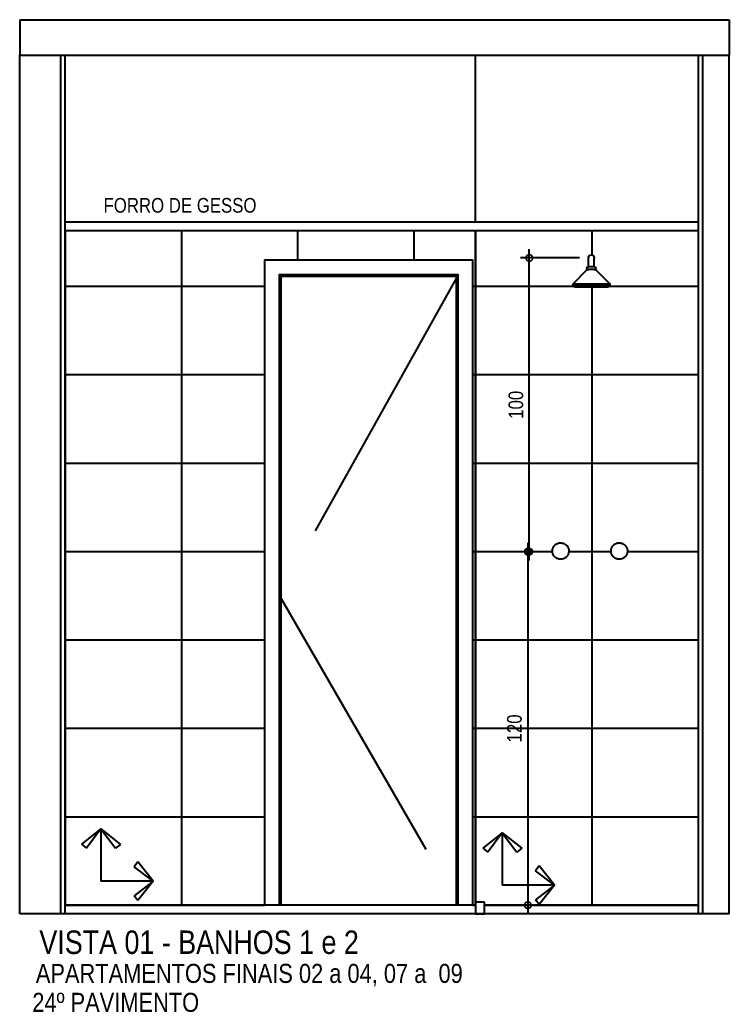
# Model space of a CAD drawing. Header units: metres. Extents: x 3 to 168, y -142 to 28.
# Drawn here: x 40.35 to 42.77, y -23.578 to -20.193 of the extents above; entities that cross this region are included whole.
import ezdxf

# ---------------------------------------------------------------- set-up
doc = ezdxf.new("R2010")
doc.units = ezdxf.units.M
doc.linetypes.add('DASHEDX2', pattern=[1.5, 1, -0.5])
for name, color, linetype in [('ARQ-ALV ACAB', 4, 'Continuous'), ('ARQ-ALV OSSO', 5, 'Continuous'), ('ARQ-AUX1', 1, 'Continuous'), ('ARQ-AUX2', 2, 'Continuous'), ('ARQ-CAX', 1, 'Continuous'), ('ARQ-CERÂMICA', 7, 'Continuous'), ('ARQ-DIM', 2, 'Continuous'), ('ARQ-PRJ', 7, 'DASHEDX2'), ('ARQ-TXT', 2, 'Continuous')]:
    doc.layers.add(name, color=color, linetype=linetype)
doc.styles.add('Adesa', font='ARIALN.TTF')
doc.dimstyles.new('ADESA 1-0025', dxfattribs={"dimtxt": 0.05, "dimasz": 0.045, "dimexe": 0.03, "dimexo": 0.04, "dimgap": 0.02, "dimtad": 1, "dimtoh": 1, "dimdec": 0, "dimlfac": 100, "dimzin": 4, "dimtxsty": 'Adesa', "dimblk": 'DOTSMALL', "dimcen": 1, "dimdle": 0.03, "dimclrd": 1, "dimclre": 1, "dimclrt": 256, "dimazin": 1, "dimtm": 1e-09, "dimtfac": 1, "dimtdec": 0, "dimtix": 1, "dimtmove": 2, "dimatfit": 0, "dimldrblk": 'DOTSMALL', "dimfxl": 0.8, "dimtvp": 2, "dimtolj": 1, "dimtzin": 0, "dimarcsym": 0})

# ---------------------------------------------------------------- blocks, each defined once
blk = doc.blocks.new('*U45')
for points in [[(0, 0), (0, 2.2), (-0.71, 2.2), (-0.71, 0)], [(-0.05, 0), (-0.05, 2.15), (-0.66, 2.15), (-0.66, 0)], [(-0.055, 0), (-0.055, 2.145), (-0.655, 2.145), (-0.655, 0)]]:
    blk.add_lwpolyline(points)
at = {"layer": 'ARQ-PRJ'}
blk.add_lwpolyline([(-0.05, 2.15), (-0.66, 1.0575), (-0.05, 0)], dxfattribs=at)
blk = doc.blocks.new('MIST. CHUV.')
for points in [[(-0.128, 0), (-0.128, 0.0016), (-0.1277, 0.0037), (-0.1274, 0.0058), (-0.1269, 0.0079), (-0.1266, 0.0089), (-0.1262, 0.0099), (-0.1258, 0.0109), (-0.1254, 0.0118), (-0.1249, 0.0128), (-0.1244, 0.0137), (-0.1239, 0.0146), (-0.1233, 0.0155), (-0.1227, 0.0164), (-0.1221, 0.0172), (-0.1214, 0.0181), (-0.1207, 0.0189), (-0.12, 0.0196), (-0.1192, 0.0204), (-0.1184, 0.0211), (-0.1176, 0.0218), (-0.1159, 0.023), (-0.1141, 0.0242), (-0.1123, 0.0252), (-0.1113, 0.0256), (-0.1103, 0.026), (-0.1094, 0.0264), (-0.1083, 0.0267), (-0.1073, 0.027), (-0.1063, 0.0273), (-0.1053, 0.0275), (-0.1042, 0.0277), (-0.1032, 0.0278), (-0.1021, 0.0279), (-0.1011, 0.028), (-0.1, 0.028), (-0.0984, 0.028), (-0.0963, 0.0278), (-0.0942, 0.0274), (-0.0921, 0.0269), (-0.0911, 0.0266), (-0.0901, 0.0262), (-0.0891, 0.0258), (-0.0882, 0.0254), (-0.0872, 0.0249), (-0.0863, 0.0244), (-0.0854, 0.0239), (-0.0845, 0.0233), (-0.0836, 0.0227), (-0.0828, 0.0221), (-0.0819, 0.0214), (-0.0811, 0.0207), (-0.0804, 0.02), (-0.0796, 0.0192), (-0.0789, 0.0184), (-0.0782, 0.0176), (-0.077, 0.0159), (-0.0758, 0.0141), (-0.0748, 0.0123), (-0.0744, 0.0113), (-0.074, 0.0103), (-0.0736, 0.0094), (-0.0733, 0.0084), (-0.073, 0.0073), (-0.0727, 0.0063), (-0.0725, 0.0053), (-0.0723, 0.0042), (-0.0722, 0.0032), (-0.0721, 0.0021), (-0.072, 0.0011), (-0.072, 0), (-0.072, -0.0016), (-0.0722, -0.0037), (-0.0726, -0.0058), (-0.0731, -0.0079), (-0.0734, -0.0089), (-0.0738, -0.0099), (-0.0742, -0.0109), (-0.0746, -0.0118), (-0.0751, -0.0128), (-0.0756, -0.0137), (-0.0761, -0.0146), (-0.0767, -0.0155), (-0.0773, -0.0164), (-0.0779, -0.0172), (-0.0786, -0.0181), (-0.0793, -0.0189), (-0.08, -0.0196), (-0.0808, -0.0204), (-0.0816, -0.0211), (-0.0824, -0.0218), (-0.0841, -0.023), (-0.0859, -0.0242), (-0.0877, -0.0252), (-0.0887, -0.0256), (-0.0897, -0.026), (-0.0906, -0.0264), (-0.0916, -0.0267), (-0.0927, -0.027), (-0.0937, -0.0273), (-0.0947, -0.0275), (-0.0958, -0.0277), (-0.0968, -0.0278), (-0.0979, -0.0279), (-0.0989, -0.028), (-0.1, -0.028), (-0.1016, -0.028), (-0.1037, -0.0277), (-0.1058, -0.0274), (-0.1079, -0.0269), (-0.1089, -0.0266), (-0.1099, -0.0262), (-0.1109, -0.0258), (-0.1118, -0.0254), (-0.1128, -0.0249), (-0.1137, -0.0244), (-0.1146, -0.0239), (-0.1155, -0.0233), (-0.1164, -0.0227), (-0.1172, -0.0221), (-0.1181, -0.0214), (-0.1189, -0.0207), (-0.1196, -0.02), (-0.1204, -0.0192), (-0.1211, -0.0184), (-0.1218, -0.0176), (-0.123, -0.0159), (-0.1242, -0.0141), (-0.1252, -0.0123), (-0.1256, -0.0113), (-0.126, -0.0103), (-0.1264, -0.0094), (-0.1267, -0.0083), (-0.127, -0.0073), (-0.1273, -0.0063), (-0.1275, -0.0053), (-0.1277, -0.0042), (-0.1278, -0.0032), (-0.1279, -0.0021), (-0.128, -0.0011)], [(0.072, 0), (0.072, 0.0016), (0.0723, 0.0037), (0.0726, 0.0058), (0.0731, 0.0079), (0.0734, 0.0089), (0.0738, 0.0099), (0.0742, 0.0109), (0.0746, 0.0118), (0.0751, 0.0128), (0.0756, 0.0137), (0.0761, 0.0146), (0.0767, 0.0155), (0.0773, 0.0164), (0.0779, 0.0172), (0.0786, 0.0181), (0.0793, 0.0189), (0.08, 0.0196), (0.0808, 0.0204), (0.0816, 0.0211), (0.0824, 0.0218), (0.0841, 0.023), (0.0859, 0.0242), (0.0877, 0.0252), (0.0887, 0.0256), (0.0897, 0.026), (0.0906, 0.0264), (0.0917, 0.0267), (0.0927, 0.027), (0.0937, 0.0273), (0.0947, 0.0275), (0.0958, 0.0277), (0.0968, 0.0278), (0.0979, 0.0279), (0.0989, 0.028), (0.1, 0.028), (0.1016, 0.028), (0.1037, 0.0278), (0.1058, 0.0274), (0.1079, 0.0269), (0.1089, 0.0266), (0.1099, 0.0262), (0.1109, 0.0258), (0.1118, 0.0254), (0.1128, 0.0249), (0.1137, 0.0244), (0.1146, 0.0239), (0.1155, 0.0233), (0.1164, 0.0227), (0.1172, 0.0221), (0.1181, 0.0214), (0.1189, 0.0207), (0.1196, 0.02), (0.1204, 0.0192), (0.1211, 0.0184), (0.1218, 0.0176), (0.123, 0.0159), (0.1242, 0.0141), (0.1252, 0.0123), (0.1256, 0.0113), (0.126, 0.0103), (0.1264, 0.0094), (0.1267, 0.0084), (0.127, 0.0073), (0.1273, 0.0063), (0.1275, 0.0053), (0.1277, 0.0042), (0.1278, 0.0032), (0.1279, 0.0021), (0.128, 0.0011), (0.128, 0), (0.128, -0.0016), (0.1277, -0.0037), (0.1274, -0.0058), (0.1269, -0.0079), (0.1266, -0.0089), (0.1262, -0.0099), (0.1258, -0.0109), (0.1254, -0.0118), (0.1249, -0.0128), (0.1244, -0.0137), (0.1239, -0.0146), (0.1233, -0.0155), (0.1227, -0.0164), (0.1221, -0.0172), (0.1214, -0.0181), (0.1207, -0.0189), (0.12, -0.0196), (0.1192, -0.0204), (0.1184, -0.0211), (0.1176, -0.0218), (0.1159, -0.023), (0.1141, -0.0242), (0.1123, -0.0252), (0.1113, -0.0256), (0.1103, -0.026), (0.1094, -0.0264), (0.1083, -0.0267), (0.1073, -0.027), (0.1063, -0.0273), (0.1053, -0.0275), (0.1042, -0.0277), (0.1032, -0.0278), (0.1021, -0.0279), (0.1011, -0.028), (0.1, -0.028), (0.0984, -0.0279), (0.0963, -0.0277), (0.0942, -0.0274), (0.0921, -0.0269), (0.0911, -0.0266), (0.0901, -0.0262), (0.0891, -0.0258), (0.0882, -0.0254), (0.0872, -0.0249), (0.0863, -0.0244), (0.0854, -0.0239), (0.0845, -0.0233), (0.0836, -0.0227), (0.0828, -0.0221), (0.0819, -0.0214), (0.0811, -0.0207), (0.0804, -0.02), (0.0796, -0.0192), (0.0789, -0.0184), (0.0782, -0.0176), (0.077, -0.0159), (0.0758, -0.0141), (0.0748, -0.0123), (0.0744, -0.0113), (0.074, -0.0103), (0.0736, -0.0094), (0.0733, -0.0083), (0.073, -0.0073), (0.0727, -0.0063), (0.0725, -0.0053), (0.0723, -0.0042), (0.0722, -0.0032), (0.0721, -0.0021), (0.072, -0.0011)]]:
    blk.add_lwpolyline(points, close=True)
blk = doc.blocks.new('chuveiro frente')
for p, q in [((-0.0109, 0.0698), (0.0109, 0.0698)), ((-0.01, 0.0698), (-0.01, 0.0998)), ((0.01, 0.0698), (0.01, 0.0998)), ((-0.0174, 0.0566), (-0.0613, 0.0127)), ((-0.0109, 0.0598), (0.0109, 0.0598)), ((0.0174, 0.0566), (0.0613, 0.0127)), ((-0.0626, 0.01), (0.0626, 0.01)), ((-0.0623, 0.005), (0.0623, 0.005)), ((-0.0549, 0), (0.0549, 0))]:
    blk.add_line(p, q)
for centre, radius, start, end in [((0, 0.0998), 0.01, 0, 180), ((-0.0109, 0.0648), 0.005, 90, 270), ((0.0109, 0.0648), 0.005, 270, 90), ((-0.0109, 0.0518), 0.008, 90, 143.719), ((0.0109, 0.0518), 0.008, 36.281, 90), ((-0.0549, 0.008), 0.008, 143.719, 270), ((0.0549, 0.008), 0.008, 270, 36.281)]:
    blk.add_arc(centre, radius, start, end)
blk = doc.blocks.new('_DotSmall')
at = {"color": 0, "linetype": 'ByBlock', "const_width": 0.5}
blk.add_lwpolyline([(-0.0625, 0, 1), (0.0625, 0, 1)], format="xyb", close=True, dxfattribs=at)
blk = doc.blocks.new('*D110')
at = {"layer": 'ARQ-DIM', "color": 1, "lineweight": -2, "transparency": 16777216}
for p, q in [((42.0833, -21.9769), (42.0833, -23.2428)), ((42.1272, -22.0069), (42.0533, -22.0069)), ((42.2972, -23.2128), (42.0533, -23.2128))]:
    blk.add_line(p, q, dxfattribs=at)
at = {"layer": 'Defpoints', "color": 0, "transparency": 16777216}
for p in [(42.1672, -22.0069), (42.0833, -23.2128), (42.3372, -23.2128)]:
    blk.add_point(p, dxfattribs=at)
at = {"layer": 'ARQ-DIM', "color": 1, "lineweight": -2, "transparency": 16777216, "xscale": 0.045, "yscale": 0.045, "zscale": 0.045}
for p, rotation in [((42.0833, -22.0069), 90), ((42.0833, -23.2128), 270)]:
    blk.add_blockref('_DotSmall', p, dxfattribs=dict(at, rotation=rotation))
at = {"layer": 'ARQ-DIM', "transparency": 16777216, "insert": (42.0378, -22.6099), "char_height": 0.05, "attachment_point": 5, "rotation": 90, "style": 'Adesa'}
blk.add_mtext('\\A1;120', dxfattribs=at)
blk = doc.blocks.new('*D111')
at = {"layer": 'ARQ-DIM', "color": 1, "lineweight": -2, "transparency": 16777216}
for p, q in [((42.0883, -22.0369), (42.0883, -20.9748)), ((42.2601, -21.0048), (42.0583, -21.0048)), ((42.1322, -22.0069), (42.0583, -22.0069))]:
    blk.add_line(p, q, dxfattribs=at)
at = {"layer": 'Defpoints', "color": 0, "transparency": 16777216}
for p in [(42.0883, -21.0048), (42.3001, -21.0048), (42.1722, -22.0069)]:
    blk.add_point(p, dxfattribs=at)
at = {"layer": 'ARQ-DIM', "color": 1, "lineweight": -2, "transparency": 16777216, "xscale": 0.045, "yscale": 0.045, "zscale": 0.045}
for p, rotation in [((42.0883, -21.0048), 90), ((42.0883, -22.0069), 270)]:
    blk.add_blockref('_DotSmall', p, dxfattribs=dict(at, rotation=rotation))
at = {"layer": 'ARQ-DIM', "transparency": 16777216, "insert": (42.0428, -21.5059), "char_height": 0.05, "attachment_point": 5, "rotation": 90, "style": 'Adesa'}
blk.add_mtext('\\A1;100', dxfattribs=at)
blk = doc.blocks.new('Seta para pag.piso')
for p, q in [((0, 0.1126), (-0.0418, 0.0796)), ((0, 0.1126), (-0.0312, 0.0715)), ((0, 0.1126), (0, 0)), ((0, 0.1126), (0.0418, 0.0795)), ((0, 0.1126), (0.0312, 0.0715)), ((-0.0418, 0.0796), (-0.0312, 0.0715)), ((0.0418, 0.0795), (0.0312, 0.0715)), ((-0.1126, 0), (-0.0795, 0.0418)), ((-0.1126, 0), (-0.0715, 0.0312)), ((-0.0795, 0.0418), (-0.0715, 0.0312)), ((-0.1126, 0), (0, 0)), ((-0.1126, 0), (-0.0796, -0.0418)), ((-0.1126, 0), (-0.0715, -0.0312)), ((-0.0796, -0.0418), (-0.0715, -0.0312))]:
    blk.add_line(p, q)
blk = doc.blocks.new('AREAS MOLHADAS')
at = {"layer": 'ARQ-CERÂMICA'}
h = blk.add_hatch(dxfattribs=at)
h.set_pattern_fill('LINE', color=256, scale=0.095)
h.set_pattern_definition([(0, (40.5051, -23.2128), (0, 0.301625), [])])
h.paths.add_polyline_path([(41.1851, -21.0128), (41.8951, -21.0128), (41.8951, -23.2128), (41.9051, -23.2128), (41.9051, -23.2028), (41.9051, -20.9128), (40.5051, -20.9128), (40.5051, -23.2128), (41.1851, -23.2128)])
h = blk.add_hatch(dxfattribs=at)
h.set_pattern_fill('LINE', color=256, scale=0.125, angle=90)
h.set_pattern_definition([(90, (40.5051, -23.2128), (-0.396875, 2e-17), [])])
h.paths.add_polyline_path([(41.1851, -21.0128), (41.8951, -21.0128), (41.8951, -23.2128), (41.9051, -23.2128), (41.9051, -23.2028), (41.9051, -20.9128), (40.5051, -20.9128), (40.5051, -23.2128), (41.1851, -23.2128)])
h = blk.add_hatch(dxfattribs=at)
h.set_pattern_fill('LINE', color=256, scale=0.095)
h.set_pattern_definition([(0, (41.90512, -23.2128), (0, 0.301625), [])])
h.paths.add_polyline_path([(42.6651, -20.9128), (41.9051, -20.9128), (41.9051, -23.2028), (41.9351, -23.2028), (41.9351, -23.2128), (42.6651, -23.2128)])
h.paths.add_polyline_path([(42.355, -21.1046), (42.2453, -21.1046, -0.614488), (42.2388, -21.0919), (42.286, -21.0448), (42.2892, -21.0448, -1), (42.2892, -21.0348), (42.2901, -21.0348), (42.2901, -21.0048, -1), (42.3101, -21.0048), (42.3101, -21.0348), (42.3111, -21.0348, -1), (42.3111, -21.0448, -0.159108), (42.3158, -21.0463), (42.3642, -21.0946), (42.3627, -21.0946, -0.490314)], flags=16)
h.paths.add_polyline_path([(42.4069, -21.9789), (42.4148, -21.9844), (42.4206, -21.9921), (42.4235, -22.0021), (42.4225, -22.0126), (42.4179, -22.0219), (42.41, -22.0291), (42.4005, -22.0327), (42.3906, -22.0329), (42.3807, -22.0294), (42.3729, -22.0225), (42.368, -22.0135), (42.3667, -22.0032), (42.3692, -21.993), (42.3747, -21.9852), (42.3824, -21.9793), (42.3924, -21.9764), (42.4029, -21.9774), (42.4122, -21.982), (42.4194, -21.9899), (42.423, -21.9995), (42.4232, -22.0094), (42.4197, -22.0192), (42.4128, -22.0271), (42.4038, -22.0319), (42.3935, -22.0333), (42.3833, -22.0307), (42.3755, -22.0253), (42.3697, -22.0175), (42.3667, -22.0075), (42.3678, -21.997), (42.3723, -21.9877), (42.3803, -21.9805), (42.3898, -21.9769), (42.3997, -21.9767), (42.4095, -21.9802), (42.4174, -21.9871), (42.4222, -21.9961), (42.4236, -22.0064), (42.421, -22.0166), (42.4156, -22.0245), (42.4078, -22.0303), (42.3978, -22.0332), (42.3873, -22.0322), (42.378, -22.0276), (42.3708, -22.0197), (42.3672, -22.0102), (42.367, -22.0002), (42.3705, -21.9904), (42.3774, -21.9826), (42.3864, -21.9777), (42.3967, -21.9764)], flags=16)
h.paths.add_polyline_path([(42.2206, -21.9921), (42.2235, -22.0021), (42.2225, -22.0126), (42.2179, -22.0219), (42.21, -22.0291), (42.2005, -22.0327), (42.1906, -22.0329), (42.1807, -22.0294), (42.1729, -22.0225), (42.168, -22.0135), (42.1667, -22.0032), (42.1692, -21.993), (42.1747, -21.9852), (42.1824, -21.9793), (42.1924, -21.9764), (42.2029, -21.9774), (42.2122, -21.982), (42.2194, -21.9899), (42.223, -21.9995), (42.2232, -22.0094), (42.2197, -22.0192), (42.2128, -22.0271), (42.2038, -22.0319), (42.1935, -22.0333), (42.1833, -22.0307), (42.1755, -22.0253), (42.1697, -22.0175), (42.1668, -22.0075), (42.1678, -21.997), (42.1723, -21.9877), (42.1803, -21.9805), (42.1898, -21.9769), (42.1997, -21.9767), (42.2095, -21.9802), (42.2174, -21.9871), (42.2222, -21.9961), (42.2236, -22.0064), (42.221, -22.0166), (42.2156, -22.0245), (42.2078, -22.0303), (42.1978, -22.0332), (42.1873, -22.0322), (42.178, -22.0276), (42.1708, -22.0197), (42.1672, -22.0102), (42.167, -22.0002), (42.1705, -21.9904), (42.1774, -21.9826), (42.1864, -21.9777), (42.1967, -21.9764), (42.2069, -21.9789), (42.2148, -21.9844)], flags=16)
h.paths.add_polyline_path([(42.0895, -22.6718), (42.0895, -22.5512), (41.9855, -22.5512), (41.9855, -22.6718)], flags=24)
h.paths.add_polyline_path([(42.0946, -21.5678), (42.0946, -21.4472), (41.9905, -21.4472), (41.9905, -21.5678)], flags=24)
h = blk.add_hatch(dxfattribs=at)
h.set_pattern_fill('LINE', color=256, scale=0.125, angle=90)
h.set_pattern_definition([(90, (41.9051, -23.2128), (-0.396875, 2e-17), [])])
h.paths.add_polyline_path([(42.6651, -20.9128), (41.9051, -20.9128), (41.9051, -23.2028), (41.9351, -23.2028), (41.9351, -23.2128), (42.6651, -23.2128)])
h.paths.add_polyline_path([(42.1869, -22.0318), (42.1809, -22.0291), (42.1758, -22.0253), (42.1719, -22.0207), (42.1688, -22.0149), (42.1672, -22.0085), (42.1671, -22.0027), (42.1682, -21.9966), (42.1708, -21.9905), (42.1747, -21.9854), (42.1793, -21.9816), (42.185, -21.9785), (42.1914, -21.9769), (42.1972, -21.9768), (42.2034, -21.9778), (42.2094, -21.9805), (42.2145, -21.9843), (42.2184, -21.989), (42.2214, -21.9947), (42.223, -22.0011), (42.2232, -22.0069), (42.2221, -22.0131), (42.2194, -22.0191), (42.2156, -22.0242), (42.211, -22.0281), (42.2052, -22.0311), (42.1988, -22.0327), (42.1931, -22.0328)], flags=16)
h.paths.add_polyline_path([(42.3688, -22.0149), (42.3672, -22.0085), (42.3671, -22.0027), (42.3682, -21.9966), (42.3708, -21.9905), (42.3747, -21.9854), (42.3793, -21.9816), (42.385, -21.9785), (42.3914, -21.9769), (42.3972, -21.9768), (42.4034, -21.9778), (42.4094, -21.9805), (42.4145, -21.9843), (42.4184, -21.989), (42.4214, -21.9947), (42.423, -22.0011), (42.4232, -22.0069), (42.4221, -22.0131), (42.4194, -22.0191), (42.4156, -22.0242), (42.411, -22.0281), (42.4052, -22.0311), (42.3988, -22.0327), (42.3931, -22.0328), (42.3869, -22.0318), (42.3809, -22.0291), (42.3758, -22.0253), (42.3719, -22.0207)], flags=16)
h.paths.add_polyline_path([(42.2453, -21.1046, -0.614488), (42.2388, -21.0919), (42.2827, -21.0481, -0.238782), (42.2892, -21.0448, -1), (42.2892, -21.0348), (42.2901, -21.0348), (42.2901, -21.0048, -1), (42.3101, -21.0048), (42.3101, -21.0348), (42.3111, -21.0348, -1), (42.3111, -21.0448, -0.159108), (42.3158, -21.0463), (42.3597, -21.0902, -0.725464), (42.355, -21.1046)], flags=16)
h.paths.add_polyline_path([(42.0895, -22.6718), (42.0895, -22.5512), (41.9855, -22.5512), (41.9855, -22.6718)], flags=24)
h.paths.add_polyline_path([(42.0946, -21.5678), (42.0946, -21.4472), (41.9905, -21.4472), (41.9905, -21.5678)], flags=24)
at = {"layer": 'ARQ-ALV ACAB'}
for p, q in [((40.5051, -23.2428), (40.5051, -20.3128)), ((42.6651, -23.2428), (42.6651, -20.3128)), ((41.9051, -23.2128), (40.5051, -23.2128)), ((42.6651, -23.2128), (41.9351, -23.2128))]:
    blk.add_line(p, q, dxfattribs=at)
blk.add_lwpolyline([(41.9351, -23.2028), (41.9051, -23.2028), (41.9051, -23.2428), (41.9351, -23.2428)], close=True, dxfattribs=at)
at = {"layer": 'ARQ-ALV OSSO'}
for p, q in [((40.3501, -23.2428), (40.3501, -20.3128)), ((40.4901, -23.2428), (40.4901, -20.3128)), ((42.6801, -23.2428), (42.6801, -20.3128)), ((42.7701, -23.2428), (42.7701, -20.3128)), ((42.7701, -23.2428), (40.3501, -23.2428))]:
    blk.add_line(p, q, dxfattribs=at)
at = {"layer": 'ARQ-AUX1'}
for p, q in [((42.6651, -20.8828), (40.5051, -20.8828)), ((42.6651, -20.9128), (40.5051, -20.9128))]:
    blk.add_line(p, q, dxfattribs=at)
at = {"layer": 'ARQ-AUX2'}
for p, q in [((40.3501, -20.1928), (42.7701, -20.1928)), ((40.3501, -20.3128), (42.7701, -20.3128)), ((41.9051, -20.8828), (41.9051, -20.3128)), ((41.9051, -23.2128), (41.9051, -20.9128))]:
    blk.add_line(p, q, dxfattribs=at)
for points in [[(40.3501, -20.1928), (40.3501, -20.3128)], [(42.7701, -20.1928), (42.7701, -20.3128)]]:
    blk.add_lwpolyline(points, dxfattribs=at)
at = {"layer": 'ARQ-AUX2', "xscale": -1}
blk.add_blockref('chuveiro frente', (42.3001, -21.1046), dxfattribs=at)
at = {"layer": 'ARQ-AUX2'}
blk.add_blockref('MIST. CHUV.', (42.2951, -22.0048), dxfattribs=at)
at = {"layer": 'ARQ-CAX'}
blk.add_blockref('*U45', (41.8951, -23.2128), dxfattribs=at)
at = {"layer": 'ARQ-CERÂMICA', "xscale": 1.58230973583663, "yscale": 1.58230973583663, "zscale": 1.58230973583663, "rotation": 270}
for p in [(40.6269, -23.131), (41.9961, -23.1446)]:
    blk.add_blockref('Seta para pag.piso', p, dxfattribs=at)
at = {"layer": 'ARQ-TXT', "style": 'Adesa'}
for s, height, p in [('FORRO DE GESSO', 0.05, (40.6356, -20.8505, 108.9697)), ('APARTAMENTOS FINAIS 02 a 04, 07 a  09', 0.065, (40.4047, -23.4779, 108.9697)), ('24º PAVIMENTO', 0.065, (40.3926, -23.5767, 217.9394))]:
    blk.add_text(s, height=height, dxfattribs=at).set_placement(p)
at = {"layer": 'ARQ-TXT', "ltscale": 0.5, "style": 'Adesa'}
blk.add_text('VISTA 01 - BANHOS 1 e 2', height=0.08, dxfattribs=at).set_placement((40.4168, -23.3791))
at = {"layer": 'ARQ-DIM'}
dim = blk.add_linear_dim(base=(42.0883, -21.0048), p1=(42.1722, -22.0069), p2=(42.3001, -21.0048), angle=90, dimstyle='ADESA 1-0025', dxfattribs=at)
dim.commit()
dim.dimension.update_dxf_attribs({"geometry": '*D111', "text_midpoint": (42.0428, -21.5059)})
dim = blk.add_linear_dim(base=(42.0833, -23.2128), p1=(42.1672, -22.0069), p2=(42.3372, -23.2128), angle=90, text='120', dimstyle='ADESA 1-0025', dxfattribs=at)
dim.commit()
dim.dimension.update_dxf_attribs({"geometry": '*D110', "text_midpoint": (42.0378, -22.6099)})

msp = doc.modelspace()

# ---------------------------------------------------------------- block references
msp.add_blockref('AREAS MOLHADAS', (0, 0))

doc.saveas('drawing.dxf')
